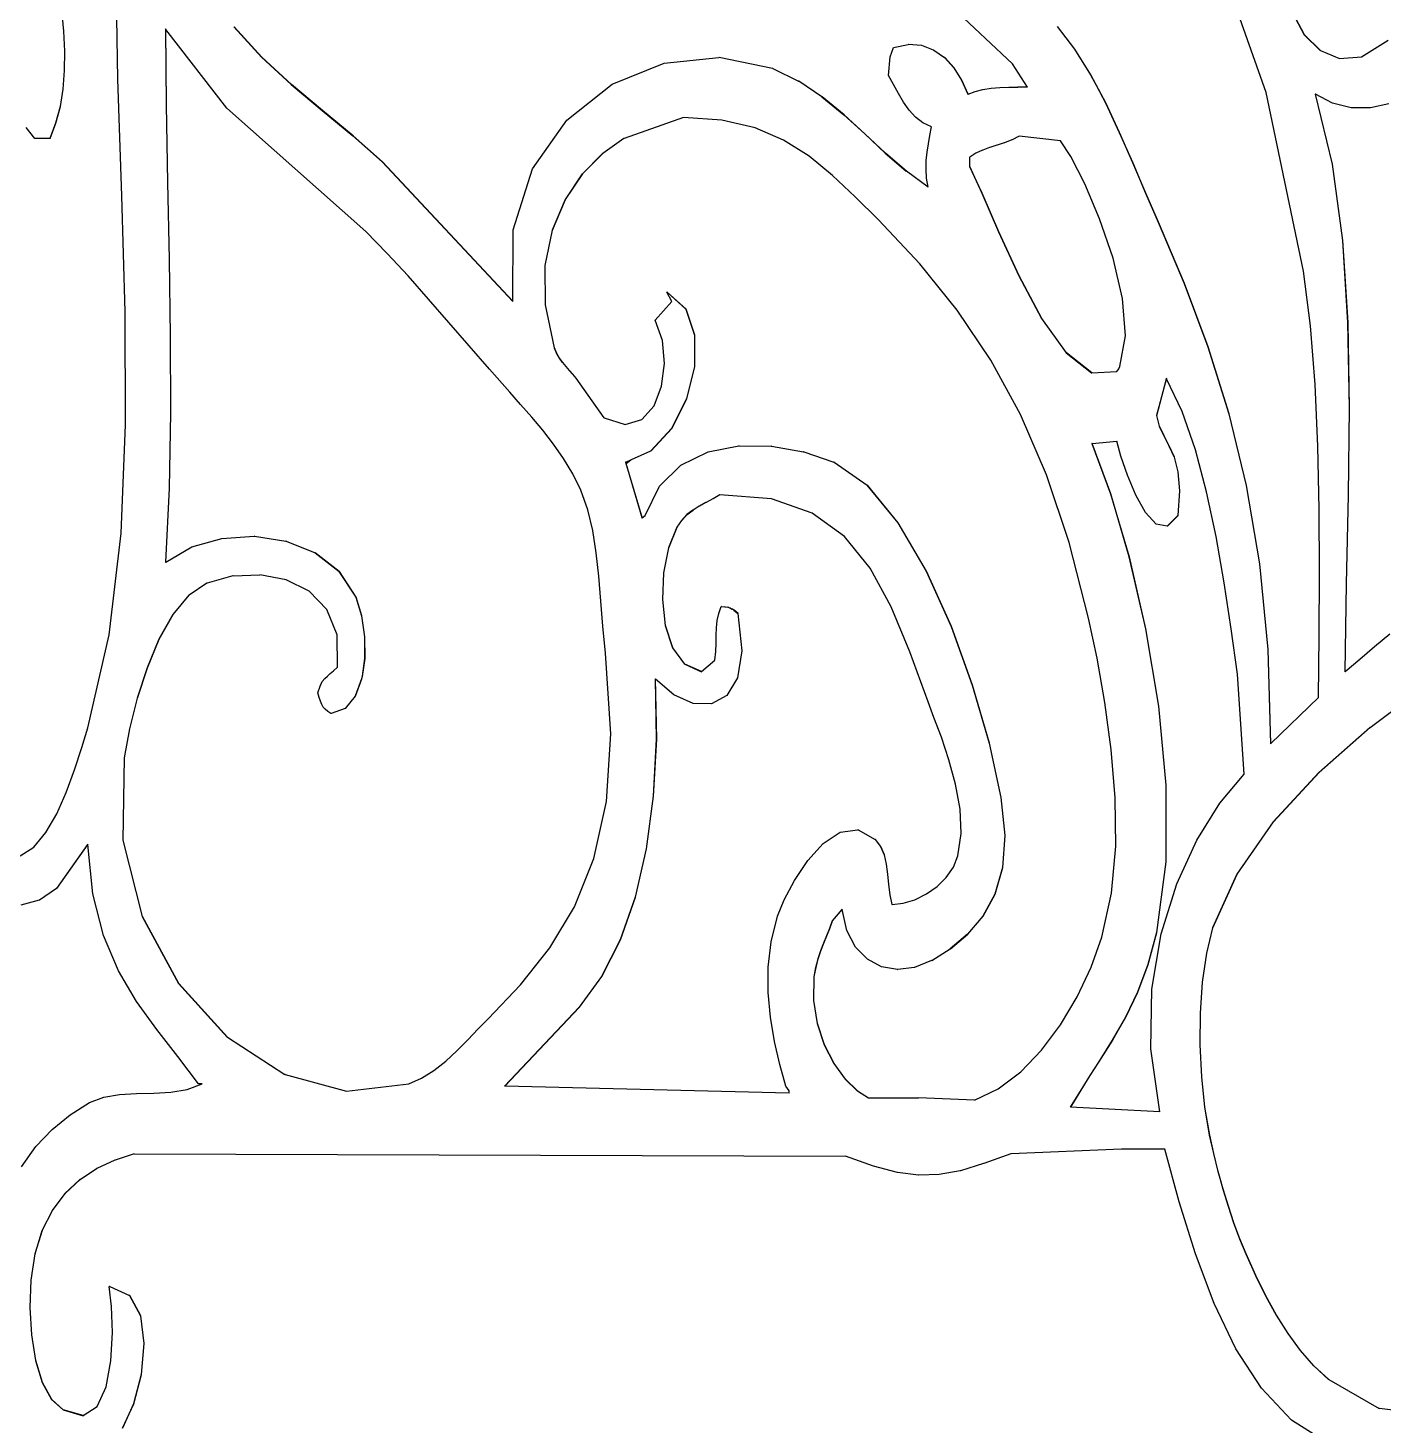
# Model space of a CAD drawing. Header units: inches. Extents: x 1397 to 20304, y -27267 to -746.
# Drawn here: x 3672.16 to 3684.22, y -9118.16 to -9105.71 of the extents above; entities that cross this region are included whole.
import ezdxf

# ---------------------------------------------------------------- set-up
doc = ezdxf.new("R2010")
doc.units = ezdxf.units.IN
doc.header["$LTSCALE"] = 17
doc.header["$MEASUREMENT"] = 0

msp = doc.modelspace()

# ---------------------------------------------------------------- linework, layer by layer
for p, q in [((3683.182, -9106.29), (3682.707, -9104.941)), ((3672.96, -9106.172), (3672.943, -9105.146)), ((3672.457, -9105.558), (3672.475, -9105.744)), ((3672.478, -9105.744), (3672.46, -9105.558)), ((3680.924, -9106.035), (3680.394, -9105.537)), ((3683.416, -9105.581), (3683.521, -9105.775)), ((3683.524, -9105.775), (3683.419, -9105.581)), ((3672.478, -9105.744), (3672.475, -9105.744)), ((3672.475, -9105.744), (3672.484, -9105.923)), ((3672.487, -9105.923), (3672.478, -9105.744)), ((3673.385, -9105.724), (3673.39, -9106.404)), ((3673.388, -9105.728), (3673.385, -9105.724)), ((3673.393, -9106.404), (3673.388, -9105.728)), ((3673.929, -9106.429), (3673.388, -9105.728)), ((3673.991, -9105.706), (3674.238, -9105.974)), ((3674.241, -9105.974), (3673.994, -9105.706)), ((3681.322, -9105.703), (3681.476, -9105.903)), ((3681.479, -9105.903), (3681.325, -9105.703)), ((3679.864, -9105.89), (3679.994, -9105.863)), ((3679.997, -9105.863), (3679.994, -9105.863)), ((3680.114, -9105.872), (3679.997, -9105.863)), ((3680.117, -9105.872), (3680.114, -9105.872)), ((3680.222, -9105.912), (3680.117, -9105.872)), ((3683.524, -9105.775), (3683.521, -9105.775)), ((3683.521, -9105.775), (3683.662, -9105.916)), ((3683.665, -9105.916), (3683.524, -9105.775)), ((3684.031, -9105.973), (3684.268, -9105.825)), ((3672.484, -9105.923), (3672.483, -9106.095)), ((3672.487, -9105.923), (3672.484, -9105.923)), ((3672.486, -9106.095), (3672.487, -9105.923)), ((3674.238, -9105.974), (3674.504, -9106.219)), ((3674.241, -9105.974), (3674.238, -9105.974)), ((3674.507, -9106.219), (3674.241, -9105.974)), ((3677.823, -9106.028), (3678.311, -9105.977)), ((3678.314, -9105.977), (3678.311, -9105.977)), ((3678.789, -9106.077), (3678.314, -9105.977)), ((3679.82, -9106.139), (3679.834, -9105.973)), ((3679.834, -9105.973), (3679.864, -9105.89)), ((3680.225, -9105.912), (3680.222, -9105.912)), ((3680.225, -9105.912), (3680.318, -9105.979)), ((3680.318, -9105.979), (3680.401, -9106.07)), ((3680.321, -9105.979), (3680.318, -9105.979)), ((3680.404, -9106.07), (3680.321, -9105.979)), ((3681.479, -9105.903), (3681.476, -9105.903)), ((3681.476, -9105.903), (3681.619, -9106.132)), ((3681.622, -9106.132), (3681.479, -9105.903)), ((3683.665, -9105.916), (3683.662, -9105.916)), ((3683.665, -9105.916), (3683.835, -9105.988)), ((3683.835, -9105.988), (3684.031, -9105.973)), ((3672.483, -9106.095), (3672.47, -9106.26)), ((3672.473, -9106.26), (3672.486, -9106.095)), ((3672.486, -9106.095), (3672.483, -9106.095)), ((3677.359, -9106.217), (3677.823, -9106.028)), ((3678.792, -9106.077), (3678.789, -9106.077)), ((3678.792, -9106.077), (3679.019, -9106.188)), ((3680.404, -9106.07), (3680.401, -9106.07)), ((3680.401, -9106.07), (3680.471, -9106.18)), ((3680.474, -9106.18), (3680.404, -9106.07)), ((3681.057, -9106.243), (3680.924, -9106.035)), ((3681.622, -9106.132), (3681.619, -9106.132)), ((3681.619, -9106.132), (3681.668, -9106.224)), ((3681.67, -9106.223), (3681.622, -9106.132)), ((3672.994, -9107.211), (3672.96, -9106.172)), ((3674.507, -9106.219), (3674.504, -9106.219)), ((3674.504, -9106.219), (3674.779, -9106.449)), ((3674.782, -9106.449), (3674.507, -9106.219)), ((3676.957, -9106.535), (3677.359, -9106.217)), ((3679.022, -9106.188), (3679.019, -9106.188)), ((3679.228, -9106.328), (3679.022, -9106.188)), ((3679.865, -9106.218), (3679.82, -9106.139)), ((3679.909, -9106.298), (3679.865, -9106.218)), ((3680.471, -9106.18), (3680.527, -9106.305)), ((3680.474, -9106.18), (3680.471, -9106.18)), ((3680.529, -9106.304), (3680.474, -9106.18)), ((3680.661, -9106.264), (3680.734, -9106.252)), ((3680.734, -9106.252), (3680.811, -9106.246)), ((3680.811, -9106.246), (3680.891, -9106.243)), ((3680.891, -9106.243), (3680.973, -9106.242)), ((3680.976, -9106.242), (3680.973, -9106.242)), ((3680.976, -9106.242), (3680.975, -9106.242)), ((3681.057, -9106.243), (3680.976, -9106.242)), ((3681.668, -9106.224), (3681.67, -9106.223)), ((3681.668, -9106.224), (3681.751, -9106.383)), ((3681.754, -9106.383), (3681.67, -9106.223)), ((3672.47, -9106.26), (3672.445, -9106.415)), ((3672.448, -9106.415), (3672.473, -9106.26)), ((3672.473, -9106.26), (3672.47, -9106.26)), ((3679.228, -9106.328), (3679.423, -9106.489)), ((3679.231, -9106.328), (3679.228, -9106.328)), ((3679.425, -9106.489), (3679.231, -9106.328)), ((3679.955, -9106.375), (3679.909, -9106.298)), ((3680.005, -9106.447), (3679.955, -9106.375)), ((3680.527, -9106.305), (3680.529, -9106.304)), ((3680.529, -9106.304), (3680.591, -9106.281)), ((3680.591, -9106.281), (3680.661, -9106.264)), ((3683.516, -9107.881), (3683.182, -9106.29)), ((3683.619, -9106.305), (3683.77, -9106.928)), ((3683.622, -9106.306), (3683.619, -9106.305)), ((3683.772, -9106.928), (3683.622, -9106.306)), ((3683.774, -9106.386), (3683.622, -9106.306)), ((3672.445, -9106.415), (3672.406, -9106.562)), ((3672.409, -9106.562), (3672.448, -9106.415)), ((3672.448, -9106.415), (3672.445, -9106.415)), ((3673.39, -9106.404), (3673.403, -9107.089)), ((3673.393, -9106.404), (3673.39, -9106.404)), ((3673.405, -9107.089), (3673.393, -9106.404)), ((3675.166, -9107.528), (3673.929, -9106.429)), ((3674.779, -9106.449), (3675.052, -9106.675)), ((3674.782, -9106.449), (3674.779, -9106.449)), ((3675.055, -9106.675), (3674.782, -9106.449)), ((3679.423, -9106.489), (3679.609, -9106.659)), ((3679.425, -9106.489), (3679.423, -9106.489)), ((3679.611, -9106.659), (3679.425, -9106.489)), ((3680.061, -9106.51), (3680.005, -9106.447)), ((3681.754, -9106.383), (3681.751, -9106.383)), ((3681.751, -9106.383), (3681.875, -9106.647)), ((3681.878, -9106.647), (3681.754, -9106.383)), ((3683.94, -9106.426), (3683.774, -9106.386)), ((3684.109, -9106.427), (3683.94, -9106.426)), ((3684.112, -9106.427), (3684.109, -9106.427)), ((3684.274, -9106.391), (3684.112, -9106.427)), ((3672.221, -9106.699), (3672.143, -9106.603)), ((3672.406, -9106.562), (3672.354, -9106.699)), ((3672.357, -9106.699), (3672.409, -9106.562)), ((3672.409, -9106.562), (3672.406, -9106.562)), ((3676.652, -9106.97), (3676.957, -9106.535)), ((3677.994, -9106.512), (3677.466, -9106.699)), ((3678.338, -9106.535), (3677.994, -9106.512)), ((3678.632, -9106.605), (3678.338, -9106.535)), ((3678.887, -9106.714), (3678.632, -9106.605)), ((3680.126, -9106.56), (3680.061, -9106.51)), ((3680.203, -9106.595), (3680.126, -9106.56)), ((3680.189, -9106.672), (3680.203, -9106.595)), ((3672.354, -9106.699), (3672.221, -9106.699)), ((3672.357, -9106.699), (3672.354, -9106.699)), ((3675.055, -9106.675), (3675.052, -9106.675)), ((3675.052, -9106.675), (3675.314, -9106.906)), ((3675.317, -9106.906), (3675.055, -9106.675)), ((3677.464, -9106.699), (3677.276, -9106.832)), ((3677.466, -9106.699), (3677.464, -9106.699)), ((3679.114, -9106.857), (3678.887, -9106.714)), ((3679.611, -9106.659), (3679.609, -9106.659)), ((3679.609, -9106.659), (3679.792, -9106.83)), ((3679.795, -9106.83), (3679.611, -9106.659)), ((3680.165, -9106.822), (3680.176, -9106.747)), ((3680.176, -9106.747), (3680.189, -9106.672)), ((3680.85, -9106.737), (3680.787, -9106.758)), ((3680.853, -9106.737), (3680.85, -9106.737)), ((3680.917, -9106.711), (3680.853, -9106.737)), ((3680.92, -9106.711), (3680.917, -9106.711)), ((3680.983, -9106.678), (3680.92, -9106.711)), ((3681.351, -9106.72), (3680.983, -9106.678)), ((3681.444, -9106.86), (3681.351, -9106.72)), ((3681.878, -9106.647), (3681.875, -9106.647)), ((3681.875, -9106.647), (3681.994, -9106.917)), ((3681.996, -9106.917), (3681.878, -9106.647)), ((3677.273, -9106.832), (3677.095, -9107.014)), ((3677.097, -9107.014), (3677.276, -9106.832)), ((3677.276, -9106.832), (3677.273, -9106.832)), ((3679.323, -9107.028), (3679.114, -9106.857)), ((3679.795, -9106.83), (3679.792, -9106.83)), ((3679.792, -9106.83), (3679.978, -9106.991)), ((3679.981, -9106.991), (3679.795, -9106.83)), ((3680.157, -9106.896), (3680.165, -9106.822)), ((3680.541, -9106.865), (3680.541, -9106.948)), ((3680.544, -9106.865), (3680.541, -9106.865)), ((3680.597, -9106.829), (3680.544, -9106.865)), ((3680.544, -9106.948), (3680.544, -9106.865)), ((3680.599, -9106.829), (3680.597, -9106.829)), ((3680.656, -9106.802), (3680.599, -9106.829)), ((3680.659, -9106.802), (3680.656, -9106.802)), ((3680.719, -9106.779), (3680.659, -9106.802)), ((3680.722, -9106.779), (3680.719, -9106.779)), ((3680.784, -9106.758), (3680.722, -9106.779)), ((3680.787, -9106.758), (3680.784, -9106.758)), ((3681.568, -9107.102), (3681.444, -9106.86)), ((3675.314, -9106.906), (3676.477, -9108.15)), ((3675.317, -9106.906), (3675.314, -9106.906)), ((3676.477, -9108.147), (3675.317, -9106.906)), ((3676.48, -9107.512), (3676.652, -9106.97)), ((3679.981, -9106.991), (3679.978, -9106.991)), ((3680.173, -9107.132), (3679.981, -9106.991)), ((3680.155, -9106.973), (3680.157, -9106.896)), ((3680.16, -9107.052), (3680.155, -9106.973)), ((3680.544, -9106.948), (3680.541, -9106.948)), ((3680.541, -9106.948), (3680.603, -9107.082)), ((3680.605, -9107.08), (3680.544, -9106.948)), ((3681.994, -9106.917), (3682.108, -9107.186)), ((3681.996, -9106.917), (3681.994, -9106.917)), ((3682.111, -9107.186), (3681.996, -9106.917)), ((3683.77, -9106.928), (3683.862, -9107.609)), ((3683.772, -9106.928), (3683.77, -9106.928)), ((3683.864, -9107.609), (3683.772, -9106.928)), ((3673.403, -9107.089), (3673.417, -9107.776)), ((3673.405, -9107.089), (3673.403, -9107.089)), ((3673.419, -9107.776), (3673.405, -9107.089)), ((3677.095, -9107.014), (3676.941, -9107.243)), ((3676.944, -9107.243), (3677.097, -9107.014)), ((3677.097, -9107.014), (3677.095, -9107.014)), ((3679.525, -9107.219), (3679.323, -9107.028)), ((3680.173, -9107.132), (3680.16, -9107.052)), ((3680.603, -9107.082), (3680.605, -9107.08)), ((3680.603, -9107.082), (3680.652, -9107.187)), ((3680.654, -9107.187), (3680.605, -9107.08)), ((3681.7, -9107.415), (3681.568, -9107.102)), ((3673.024, -9108.242), (3672.994, -9107.211)), ((3676.941, -9107.243), (3676.825, -9107.516)), ((3676.828, -9107.516), (3676.944, -9107.243)), ((3676.944, -9107.243), (3676.941, -9107.243)), ((3679.731, -9107.425), (3679.525, -9107.219)), ((3680.173, -9107.134), (3680.173, -9107.132)), ((3680.652, -9107.187), (3680.801, -9107.531)), ((3680.654, -9107.187), (3680.652, -9107.187)), ((3680.803, -9107.531), (3680.654, -9107.187)), ((3682.108, -9107.186), (3682.22, -9107.445)), ((3682.111, -9107.186), (3682.108, -9107.186)), ((3682.223, -9107.445), (3682.111, -9107.186)), ((3680.1, -9107.817), (3679.731, -9107.425)), ((3681.819, -9107.766), (3681.7, -9107.415)), ((3682.223, -9107.445), (3682.22, -9107.445)), ((3682.22, -9107.445), (3682.451, -9107.99)), ((3682.454, -9107.99), (3682.223, -9107.445)), ((3675.357, -9107.723), (3675.166, -9107.528)), ((3676.477, -9108.147), (3676.48, -9107.512)), ((3676.825, -9107.516), (3676.762, -9107.829)), ((3676.765, -9107.829), (3676.828, -9107.516)), ((3676.828, -9107.516), (3676.825, -9107.516)), ((3680.801, -9107.531), (3680.98, -9107.922)), ((3680.803, -9107.531), (3680.801, -9107.531)), ((3680.983, -9107.922), (3680.803, -9107.531)), ((3683.862, -9107.609), (3683.908, -9108.337)), ((3683.864, -9107.609), (3683.862, -9107.609)), ((3683.91, -9108.337), (3683.864, -9107.609)), ((3675.543, -9107.923), (3675.357, -9107.723)), ((3673.417, -9107.776), (3673.427, -9108.461)), ((3673.419, -9107.776), (3673.417, -9107.776)), ((3673.43, -9108.461), (3673.419, -9107.776)), ((3676.762, -9107.829), (3676.764, -9108.18)), ((3676.765, -9107.829), (3676.762, -9107.829)), ((3676.767, -9108.18), (3676.765, -9107.829)), ((3680.432, -9108.229), (3680.1, -9107.817)), ((3681.903, -9108.124), (3681.819, -9107.766)), ((3675.726, -9108.129), (3675.543, -9107.923)), ((3680.98, -9107.922), (3681.183, -9108.301)), ((3680.983, -9107.922), (3680.98, -9107.922)), ((3681.186, -9108.301), (3680.983, -9107.922)), ((3682.454, -9107.99), (3682.451, -9107.99)), ((3682.451, -9107.99), (3682.663, -9108.554)), ((3682.666, -9108.554), (3682.454, -9107.99)), ((3683.578, -9108.369), (3683.516, -9107.881)), ((3677.891, -9108.15), (3677.846, -9108.068)), ((3677.849, -9108.068), (3677.846, -9108.068)), ((3677.846, -9108.068), (3677.852, -9108.072)), ((3678.018, -9108.218), (3677.849, -9108.068)), ((3677.849, -9108.068), (3677.852, -9108.072)), ((3677.852, -9108.072), (3678.015, -9108.218)), ((3681.931, -9108.456), (3681.903, -9108.124)), ((3673.029, -9109.249), (3673.024, -9108.242)), ((3675.907, -9108.337), (3675.726, -9108.129)), ((3676.477, -9108.15), (3676.477, -9108.147)), ((3676.764, -9108.18), (3676.845, -9108.565)), ((3676.767, -9108.18), (3676.764, -9108.18)), ((3676.848, -9108.565), (3676.767, -9108.18)), ((3677.743, -9108.316), (3677.891, -9108.15)), ((3678.015, -9108.218), (3678.094, -9108.451)), ((3678.018, -9108.218), (3678.015, -9108.218)), ((3678.097, -9108.451), (3678.018, -9108.218)), ((3680.73, -9108.673), (3680.432, -9108.229)), ((3676.087, -9108.546), (3675.907, -9108.337)), ((3677.807, -9108.497), (3677.743, -9108.316)), ((3681.183, -9108.301), (3681.402, -9108.608)), ((3681.186, -9108.301), (3681.183, -9108.301)), ((3681.404, -9108.608), (3681.186, -9108.301)), ((3683.619, -9108.891), (3683.578, -9108.369)), ((3683.908, -9108.337), (3683.92, -9109.097)), ((3683.91, -9108.337), (3683.908, -9108.337)), ((3683.923, -9109.097), (3683.91, -9108.337)), ((3673.427, -9108.461), (3673.429, -9109.141)), ((3673.43, -9108.461), (3673.427, -9108.461)), ((3673.432, -9109.141), (3673.43, -9108.461)), ((3678.094, -9108.451), (3678.093, -9108.73)), ((3678.097, -9108.451), (3678.094, -9108.451)), ((3678.096, -9108.73), (3678.097, -9108.451)), ((3681.881, -9108.731), (3681.931, -9108.456)), ((3676.267, -9108.754), (3676.087, -9108.546)), ((3676.845, -9108.565), (3676.865, -9108.614)), ((3676.848, -9108.565), (3676.845, -9108.565)), ((3676.867, -9108.614), (3676.848, -9108.565)), ((3676.865, -9108.614), (3676.889, -9108.657)), ((3676.867, -9108.614), (3676.865, -9108.614)), ((3676.892, -9108.657), (3676.867, -9108.614)), ((3677.825, -9108.702), (3677.807, -9108.497)), ((3681.402, -9108.608), (3681.627, -9108.785)), ((3681.404, -9108.608), (3681.402, -9108.608)), ((3681.63, -9108.785), (3681.404, -9108.608)), ((3682.666, -9108.554), (3682.663, -9108.554)), ((3682.663, -9108.554), (3682.85, -9109.15)), ((3682.853, -9109.15), (3682.666, -9108.554)), ((3676.889, -9108.657), (3676.917, -9108.695)), ((3676.892, -9108.657), (3676.889, -9108.657)), ((3676.919, -9108.695), (3676.892, -9108.657)), ((3676.917, -9108.695), (3676.947, -9108.73)), ((3676.919, -9108.695), (3676.917, -9108.695)), ((3676.95, -9108.73), (3676.919, -9108.695)), ((3676.947, -9108.73), (3676.978, -9108.764)), ((3676.95, -9108.73), (3676.947, -9108.73)), ((3676.98, -9108.764), (3676.95, -9108.73)), ((3677.801, -9108.904), (3677.825, -9108.702)), ((3678.093, -9108.73), (3678.021, -9109.019)), ((3678.024, -9109.019), (3678.096, -9108.73)), ((3678.096, -9108.73), (3678.093, -9108.73)), ((3680.994, -9109.158), (3680.73, -9108.673)), ((3681.871, -9108.752), (3681.875, -9108.744)), ((3681.875, -9108.744), (3681.881, -9108.731)), ((3676.448, -9108.959), (3676.267, -9108.754)), ((3676.978, -9108.764), (3677.008, -9108.799)), ((3676.98, -9108.764), (3676.978, -9108.764)), ((3677.011, -9108.799), (3676.98, -9108.764)), ((3677.008, -9108.799), (3677.037, -9108.835)), ((3677.011, -9108.799), (3677.008, -9108.799)), ((3677.039, -9108.835), (3677.011, -9108.799)), ((3677.037, -9108.835), (3677.287, -9109.187)), ((3677.039, -9108.835), (3677.037, -9108.835)), ((3677.29, -9109.187), (3677.039, -9108.835)), ((3681.627, -9108.785), (3681.63, -9108.785)), ((3681.63, -9108.785), (3681.852, -9108.773)), ((3681.852, -9108.773), (3681.861, -9108.763)), ((3681.861, -9108.763), (3681.866, -9108.759)), ((3681.866, -9108.759), (3681.871, -9108.752)), ((3682.294, -9108.835), (3682.205, -9109.167)), ((3682.208, -9109.167), (3682.295, -9108.839)), ((3682.295, -9108.839), (3682.294, -9108.835)), ((3682.434, -9109.132), (3682.295, -9108.839)), ((3676.545, -9109.068), (3676.448, -9108.959)), ((3677.734, -9109.08), (3677.801, -9108.904)), ((3683.643, -9109.438), (3683.619, -9108.891)), ((3676.644, -9109.181), (3676.545, -9109.068)), ((3677.625, -9109.202), (3677.734, -9109.08)), ((3678.021, -9109.019), (3677.888, -9109.281)), ((3677.891, -9109.281), (3678.024, -9109.019)), ((3678.024, -9109.019), (3678.021, -9109.019)), ((3683.92, -9109.097), (3683.912, -9109.877)), ((3683.915, -9109.877), (3683.923, -9109.097)), ((3683.923, -9109.097), (3683.92, -9109.097)), ((3673.429, -9109.141), (3673.416, -9109.813)), ((3673.419, -9109.813), (3673.432, -9109.141)), ((3673.432, -9109.141), (3673.429, -9109.141)), ((3676.743, -9109.298), (3676.644, -9109.181)), ((3677.29, -9109.187), (3677.287, -9109.187)), ((3677.29, -9109.187), (3677.476, -9109.246)), ((3677.476, -9109.246), (3677.625, -9109.202)), ((3681.226, -9109.695), (3680.994, -9109.158)), ((3682.205, -9109.167), (3682.23, -9109.262)), ((3682.208, -9109.167), (3682.205, -9109.167)), ((3682.232, -9109.262), (3682.208, -9109.167)), ((3682.553, -9109.473), (3682.434, -9109.132)), ((3682.85, -9109.15), (3683.005, -9109.79)), ((3682.853, -9109.15), (3682.85, -9109.15)), ((3683.008, -9109.79), (3682.853, -9109.15)), ((3672.989, -9110.213), (3673.029, -9109.249)), ((3676.838, -9109.421), (3676.743, -9109.298)), ((3677.888, -9109.281), (3677.704, -9109.481)), ((3677.707, -9109.481), (3677.891, -9109.281)), ((3677.891, -9109.281), (3677.888, -9109.281)), ((3682.23, -9109.262), (3682.27, -9109.347)), ((3682.232, -9109.262), (3682.23, -9109.262)), ((3682.273, -9109.347), (3682.232, -9109.262)), ((3682.27, -9109.347), (3682.317, -9109.435)), ((3682.273, -9109.347), (3682.27, -9109.347)), ((3682.32, -9109.435), (3682.273, -9109.347)), ((3676.928, -9109.55), (3676.838, -9109.421)), ((3677.531, -9109.558), (3677.704, -9109.481)), ((3677.707, -9109.481), (3677.704, -9109.481)), ((3677.973, -9109.608), (3678.214, -9109.491)), ((3678.214, -9109.491), (3678.488, -9109.437)), ((3678.491, -9109.437), (3678.488, -9109.437)), ((3678.491, -9109.437), (3678.777, -9109.439)), ((3678.78, -9109.439), (3678.777, -9109.439)), ((3678.78, -9109.439), (3679.065, -9109.489)), ((3679.068, -9109.489), (3679.065, -9109.489)), ((3679.068, -9109.489), (3679.334, -9109.581)), ((3681.631, -9109.416), (3681.797, -9109.864)), ((3681.634, -9109.416), (3681.631, -9109.416)), ((3681.634, -9109.416), (3681.852, -9109.395)), ((3681.8, -9109.864), (3681.634, -9109.416)), ((3681.888, -9109.527), (3681.852, -9109.395)), ((3682.317, -9109.435), (3682.363, -9109.537)), ((3682.32, -9109.435), (3682.317, -9109.435)), ((3682.366, -9109.537), (3682.32, -9109.435)), ((3682.652, -9109.847), (3682.553, -9109.473)), ((3683.654, -9109.999), (3683.643, -9109.438)), ((3677.01, -9109.686), (3676.928, -9109.55)), ((3677.478, -9109.581), (3677.626, -9110.079)), ((3677.481, -9109.581), (3677.478, -9109.581)), ((3677.481, -9109.581), (3677.527, -9109.561)), ((3677.485, -9109.595), (3677.481, -9109.581)), ((3677.485, -9109.595), (3677.527, -9109.561)), ((3677.628, -9110.077), (3677.485, -9109.595)), ((3677.527, -9109.561), (3677.531, -9109.558)), ((3677.781, -9109.795), (3677.973, -9109.608)), ((3679.337, -9109.581), (3679.334, -9109.581)), ((3679.337, -9109.581), (3679.629, -9109.788)), ((3681.947, -9109.698), (3681.888, -9109.527)), ((3682.363, -9109.537), (3682.397, -9109.667)), ((3682.366, -9109.537), (3682.363, -9109.537)), ((3682.4, -9109.667), (3682.366, -9109.537)), ((3677.081, -9109.83), (3677.01, -9109.686)), ((3681.429, -9110.296), (3681.226, -9109.695)), ((3682.022, -9109.876), (3681.947, -9109.698)), ((3682.397, -9109.667), (3682.411, -9109.836)), ((3682.4, -9109.667), (3682.397, -9109.667)), ((3682.414, -9109.836), (3682.4, -9109.667)), ((3673.416, -9109.813), (3673.385, -9110.473)), ((3673.388, -9110.471), (3673.419, -9109.813)), ((3673.419, -9109.813), (3673.416, -9109.813)), ((3677.144, -9110.005), (3677.081, -9109.83)), ((3677.655, -9110.058), (3677.781, -9109.795)), ((3679.629, -9109.788), (3679.904, -9110.123)), ((3679.631, -9109.788), (3679.629, -9109.788)), ((3679.907, -9110.123), (3679.631, -9109.788)), ((3681.797, -9109.864), (3681.962, -9110.425)), ((3681.8, -9109.864), (3681.797, -9109.864)), ((3681.964, -9110.425), (3681.8, -9109.864)), ((3682.411, -9109.836), (3682.397, -9110.058)), ((3682.4, -9110.058), (3682.414, -9109.836)), ((3682.414, -9109.836), (3682.411, -9109.836)), ((3682.736, -9110.245), (3682.652, -9109.847)), ((3683.008, -9109.79), (3683.005, -9109.79)), ((3683.005, -9109.79), (3683.122, -9110.486)), ((3683.125, -9110.486), (3683.008, -9109.79)), ((3678.134, -9109.973), (3678.081, -9110.008)), ((3678.137, -9109.973), (3678.134, -9109.973)), ((3678.194, -9109.94), (3678.137, -9109.973)), ((3678.197, -9109.94), (3678.194, -9109.94)), ((3678.256, -9109.908), (3678.197, -9109.94)), ((3678.258, -9109.908), (3678.256, -9109.908)), ((3678.318, -9109.872), (3678.258, -9109.908)), ((3678.778, -9109.908), (3678.318, -9109.872)), ((3679.142, -9110.035), (3678.778, -9109.908)), ((3682.109, -9110.031), (3682.022, -9109.876)), ((3683.912, -9109.877), (3683.896, -9110.665)), ((3683.899, -9110.665), (3683.915, -9109.877)), ((3683.915, -9109.877), (3683.912, -9109.877)), ((3677.188, -9110.191), (3677.144, -9110.005)), ((3677.626, -9110.079), (3677.628, -9110.077)), ((3677.628, -9110.077), (3677.655, -9110.058)), ((3677.977, -9110.1), (3677.935, -9110.162)), ((3677.938, -9110.162), (3677.98, -9110.1)), ((3678.025, -9110.049), (3677.977, -9110.1)), ((3677.98, -9110.1), (3677.977, -9110.1)), ((3677.98, -9110.1), (3678.028, -9110.049)), ((3678.078, -9110.008), (3678.025, -9110.049)), ((3678.028, -9110.049), (3678.025, -9110.049)), ((3678.028, -9110.049), (3678.081, -9110.008)), ((3678.081, -9110.008), (3678.078, -9110.008)), ((3679.429, -9110.243), (3679.142, -9110.035)), ((3682.204, -9110.134), (3682.109, -9110.031)), ((3682.397, -9110.058), (3682.301, -9110.153)), ((3682.304, -9110.153), (3682.4, -9110.058)), ((3682.4, -9110.058), (3682.397, -9110.058)), ((3683.657, -9110.566), (3683.654, -9109.999)), ((3672.884, -9111.118), (3672.989, -9110.213)), ((3677.219, -9110.388), (3677.188, -9110.191)), ((3677.935, -9110.162), (3677.862, -9110.345)), ((3677.865, -9110.345), (3677.938, -9110.162)), ((3677.938, -9110.162), (3677.935, -9110.162)), ((3679.904, -9110.123), (3680.156, -9110.553)), ((3679.907, -9110.123), (3679.904, -9110.123)), ((3680.158, -9110.553), (3679.907, -9110.123)), ((3682.301, -9110.153), (3682.204, -9110.134)), ((3682.304, -9110.153), (3682.301, -9110.153)), ((3673.388, -9110.471), (3673.618, -9110.337)), ((3673.618, -9110.337), (3673.887, -9110.26)), ((3673.887, -9110.26), (3674.174, -9110.242)), ((3674.177, -9110.242), (3674.174, -9110.242)), ((3674.177, -9110.242), (3674.456, -9110.285)), ((3674.459, -9110.285), (3674.456, -9110.285)), ((3674.459, -9110.285), (3674.715, -9110.389)), ((3677.862, -9110.345), (3677.818, -9110.568)), ((3677.821, -9110.568), (3677.865, -9110.345)), ((3677.865, -9110.345), (3677.862, -9110.345)), ((3679.656, -9110.525), (3679.429, -9110.243)), ((3681.602, -9110.971), (3681.429, -9110.296)), ((3682.808, -9110.655), (3682.736, -9110.245)), ((3673.385, -9110.473), (3673.388, -9110.471)), ((3674.715, -9110.389), (3674.929, -9110.555)), ((3674.717, -9110.389), (3674.715, -9110.389)), ((3674.931, -9110.555), (3674.717, -9110.389)), ((3677.241, -9110.596), (3677.219, -9110.388)), ((3681.962, -9110.425), (3682.109, -9111.067)), ((3681.964, -9110.425), (3681.962, -9110.425)), ((3682.112, -9111.067), (3681.964, -9110.425)), ((3683.125, -9110.486), (3683.122, -9110.486)), ((3683.122, -9110.486), (3683.197, -9111.249)), ((3683.199, -9111.249), (3683.125, -9110.486)), ((3673.983, -9110.595), (3673.756, -9110.66)), ((3673.986, -9110.595), (3673.983, -9110.595)), ((3673.986, -9110.595), (3674.224, -9110.584)), ((3674.457, -9110.629), (3674.224, -9110.584)), ((3674.929, -9110.555), (3675.078, -9110.784)), ((3674.931, -9110.555), (3674.929, -9110.555)), ((3675.081, -9110.784), (3674.931, -9110.555)), ((3677.277, -9111.043), (3677.241, -9110.596)), ((3677.818, -9110.568), (3677.807, -9110.806)), ((3677.81, -9110.806), (3677.821, -9110.568)), ((3677.821, -9110.568), (3677.818, -9110.568)), ((3679.844, -9110.87), (3679.656, -9110.525)), ((3680.156, -9110.553), (3680.378, -9111.045)), ((3680.158, -9110.553), (3680.156, -9110.553)), ((3680.381, -9111.045), (3680.158, -9110.553)), ((3683.653, -9111.128), (3683.657, -9110.566)), ((3673.753, -9110.66), (3673.595, -9110.767)), ((3673.756, -9110.66), (3673.753, -9110.66)), ((3674.663, -9110.731), (3674.457, -9110.629)), ((3674.82, -9110.894), (3674.663, -9110.731)), ((3682.87, -9111.066), (3682.808, -9110.655)), ((3683.896, -9110.665), (3683.884, -9111.448)), ((3683.887, -9111.445), (3683.899, -9110.665)), ((3683.899, -9110.665), (3683.896, -9110.665)), ((3673.592, -9110.767), (3673.45, -9110.939)), ((3673.452, -9110.939), (3673.595, -9110.767)), ((3673.595, -9110.767), (3673.592, -9110.767)), ((3675.078, -9110.784), (3675.129, -9110.949)), ((3675.081, -9110.784), (3675.078, -9110.784)), ((3675.132, -9110.949), (3675.081, -9110.784)), ((3677.807, -9110.806), (3677.832, -9111.037)), ((3677.81, -9110.806), (3677.807, -9110.806)), ((3677.835, -9111.037), (3677.81, -9110.806)), ((3673.45, -9110.939), (3673.325, -9111.159)), ((3673.328, -9111.159), (3673.452, -9110.939)), ((3673.452, -9110.939), (3673.45, -9110.939)), ((3674.911, -9111.118), (3674.82, -9110.894)), ((3675.129, -9110.949), (3675.156, -9111.136)), ((3675.132, -9110.949), (3675.129, -9110.949)), ((3675.159, -9111.136), (3675.132, -9110.949)), ((3678.296, -9110.991), (3678.309, -9110.929)), ((3678.309, -9110.929), (3678.332, -9110.867)), ((3678.335, -9110.867), (3678.332, -9110.867)), ((3678.335, -9110.867), (3678.364, -9110.87)), ((3678.367, -9110.87), (3678.364, -9110.87)), ((3678.367, -9110.87), (3678.39, -9110.874)), ((3678.392, -9110.874), (3678.39, -9110.874)), ((3678.392, -9110.874), (3678.41, -9110.881)), ((3678.413, -9110.881), (3678.41, -9110.881)), ((3678.413, -9110.881), (3678.428, -9110.89)), ((3678.431, -9110.89), (3678.428, -9110.89)), ((3678.444, -9110.9), (3678.431, -9110.89)), ((3678.444, -9110.9), (3678.461, -9110.914)), ((3678.447, -9110.9), (3678.444, -9110.9)), ((3678.464, -9110.914), (3678.447, -9110.9)), ((3678.461, -9110.914), (3678.48, -9110.929)), ((3678.464, -9110.914), (3678.461, -9110.914)), ((3678.483, -9110.929), (3678.464, -9110.914)), ((3678.48, -9110.929), (3678.515, -9111.261)), ((3678.483, -9110.929), (3678.48, -9110.929)), ((3678.518, -9111.261), (3678.483, -9110.929)), ((3680.01, -9111.271), (3679.844, -9110.87)), ((3681.677, -9111.328), (3681.602, -9110.971)), ((3677.302, -9111.282), (3677.277, -9111.043)), ((3677.832, -9111.037), (3677.897, -9111.236)), ((3677.835, -9111.037), (3677.832, -9111.037)), ((3677.899, -9111.236), (3677.835, -9111.037)), ((3678.287, -9111.123), (3678.29, -9111.056)), ((3678.29, -9111.056), (3678.296, -9110.991)), ((3680.378, -9111.045), (3680.566, -9111.567)), ((3680.381, -9111.045), (3680.378, -9111.045)), ((3680.569, -9111.567), (3680.381, -9111.045)), ((3682.109, -9111.067), (3682.224, -9111.755)), ((3682.112, -9111.067), (3682.109, -9111.067)), ((3682.227, -9111.755), (3682.112, -9111.067)), ((3682.927, -9111.469), (3682.87, -9111.066)), ((3672.693, -9111.946), (3672.884, -9111.118)), ((3673.325, -9111.159), (3673.22, -9111.412)), ((3673.223, -9111.412), (3673.328, -9111.159)), ((3673.328, -9111.159), (3673.325, -9111.159)), ((3674.916, -9111.406), (3674.911, -9111.118)), ((3675.156, -9111.136), (3675.158, -9111.33)), ((3675.159, -9111.136), (3675.156, -9111.136)), ((3675.16, -9111.33), (3675.159, -9111.136)), ((3678.282, -9111.267), (3678.285, -9111.193)), ((3678.285, -9111.193), (3678.287, -9111.123)), ((3683.648, -9111.676), (3683.653, -9111.128)), ((3684.015, -9111.337), (3684.148, -9111.224)), ((3684.148, -9111.224), (3684.284, -9111.111)), ((3675.158, -9111.33), (3675.134, -9111.49)), ((3675.137, -9111.487), (3675.16, -9111.33)), ((3675.16, -9111.33), (3675.158, -9111.33)), ((3677.348, -9112), (3677.302, -9111.282)), ((3677.897, -9111.236), (3678.003, -9111.381)), ((3677.899, -9111.236), (3677.897, -9111.236)), ((3678.006, -9111.381), (3677.899, -9111.236)), ((3678.157, -9111.447), (3678.274, -9111.344)), ((3678.274, -9111.344), (3678.282, -9111.267)), ((3678.515, -9111.261), (3678.477, -9111.503)), ((3678.48, -9111.503), (3678.518, -9111.261)), ((3678.518, -9111.261), (3678.515, -9111.261)), ((3680.173, -9111.717), (3680.01, -9111.271)), ((3681.747, -9111.722), (3681.677, -9111.328)), ((3683.199, -9111.249), (3683.197, -9111.249)), ((3683.197, -9111.249), (3683.221, -9112.091)), ((3683.224, -9112.088), (3683.199, -9111.249)), ((3683.887, -9111.445), (3684.015, -9111.337)), ((3673.22, -9111.412), (3673.133, -9111.683)), ((3673.136, -9111.683), (3673.223, -9111.412)), ((3673.223, -9111.412), (3673.22, -9111.412)), ((3674.825, -9111.486), (3674.851, -9111.465)), ((3674.851, -9111.465), (3674.881, -9111.44)), ((3674.881, -9111.44), (3674.916, -9111.406)), ((3678.006, -9111.381), (3678.003, -9111.381)), ((3678.157, -9111.447), (3678.006, -9111.381)), ((3678.006, -9111.381), (3678.156, -9111.448)), ((3678.156, -9111.448), (3678.157, -9111.447)), ((3682.986, -9112.36), (3682.927, -9111.469)), ((3683.884, -9111.448), (3683.887, -9111.445)), ((3674.739, -9111.635), (3674.76, -9111.577)), ((3674.76, -9111.577), (3674.78, -9111.536)), ((3674.78, -9111.536), (3674.802, -9111.508)), ((3674.802, -9111.508), (3674.825, -9111.486)), ((3675.13, -9111.512), (3675.073, -9111.666)), ((3675.075, -9111.666), (3675.133, -9111.512)), ((3675.134, -9111.49), (3675.13, -9111.512)), ((3675.133, -9111.512), (3675.13, -9111.512)), ((3675.133, -9111.512), (3675.137, -9111.487)), ((3675.134, -9111.49), (3675.137, -9111.487)), ((3677.743, -9111.51), (3677.754, -9112.049)), ((3677.746, -9111.513), (3677.743, -9111.51)), ((3677.908, -9111.654), (3677.746, -9111.513)), ((3677.756, -9112.049), (3677.746, -9111.513)), ((3678.477, -9111.503), (3678.381, -9111.659)), ((3678.384, -9111.659), (3678.48, -9111.503)), ((3678.48, -9111.503), (3678.477, -9111.503)), ((3680.566, -9111.567), (3680.716, -9112.085)), ((3680.569, -9111.567), (3680.566, -9111.567)), ((3680.718, -9112.085), (3680.569, -9111.567)), ((3684.107, -9111.944), (3684.578, -9111.593)), ((3673.133, -9111.683), (3673.065, -9111.956)), ((3673.068, -9111.956), (3673.136, -9111.683)), ((3673.136, -9111.683), (3673.133, -9111.683)), ((3674.752, -9111.677), (3674.739, -9111.635)), ((3674.764, -9111.711), (3674.752, -9111.677)), ((3674.775, -9111.739), (3674.764, -9111.711)), ((3675.073, -9111.666), (3674.982, -9111.775)), ((3674.985, -9111.775), (3675.075, -9111.666)), ((3675.075, -9111.666), (3675.073, -9111.666)), ((3678.08, -9111.73), (3677.908, -9111.654)), ((3678.246, -9111.733), (3678.08, -9111.73)), ((3678.381, -9111.659), (3678.246, -9111.733)), ((3678.384, -9111.659), (3678.381, -9111.659)), ((3680.225, -9111.856), (3680.173, -9111.717)), ((3681.804, -9112.141), (3681.747, -9111.722)), ((3683.224, -9112.088), (3683.648, -9111.676)), ((3674.789, -9111.762), (3674.775, -9111.739)), ((3674.806, -9111.782), (3674.789, -9111.762)), ((3674.828, -9111.801), (3674.806, -9111.782)), ((3674.857, -9111.821), (3674.828, -9111.801)), ((3674.86, -9111.821), (3674.857, -9111.821)), ((3674.859, -9111.82), (3674.86, -9111.821)), ((3674.982, -9111.775), (3674.86, -9111.821)), ((3674.985, -9111.775), (3674.982, -9111.775)), ((3680.291, -9112.031), (3680.225, -9111.856)), ((3682.224, -9111.755), (3682.289, -9112.457)), ((3682.227, -9111.755), (3682.224, -9111.755)), ((3682.291, -9112.457), (3682.227, -9111.755)), ((3672.638, -9112.124), (3672.693, -9111.946)), ((3673.065, -9111.956), (3673.016, -9112.215)), ((3673.019, -9112.215), (3673.068, -9111.956)), ((3673.068, -9111.956), (3673.065, -9111.956)), ((3684.105, -9111.944), (3683.651, -9112.346)), ((3683.654, -9112.346), (3684.107, -9111.944)), ((3684.107, -9111.944), (3684.105, -9111.944)), ((3677.309, -9112.604), (3677.348, -9112)), ((3677.754, -9112.049), (3677.726, -9112.556)), ((3677.729, -9112.556), (3677.756, -9112.049)), ((3677.756, -9112.049), (3677.754, -9112.049)), ((3680.358, -9112.233), (3680.291, -9112.031)), ((3680.716, -9112.085), (3680.821, -9112.568)), ((3680.718, -9112.085), (3680.716, -9112.085)), ((3680.824, -9112.568), (3680.718, -9112.085)), ((3683.221, -9112.091), (3683.224, -9112.088)), ((3672.574, -9112.321), (3672.638, -9112.124)), ((3673.016, -9112.215), (3673.004, -9112.947)), ((3673.007, -9112.947), (3673.019, -9112.215)), ((3673.019, -9112.215), (3673.016, -9112.215)), ((3681.839, -9112.571), (3681.804, -9112.141)), ((3672.5, -9112.522), (3672.574, -9112.321)), ((3680.418, -9112.45), (3680.358, -9112.233)), ((3683.651, -9112.346), (3683.246, -9112.786)), ((3683.249, -9112.786), (3683.654, -9112.346)), ((3683.654, -9112.346), (3683.651, -9112.346)), ((3680.458, -9112.672), (3680.418, -9112.45)), ((3682.289, -9112.457), (3682.288, -9113.14)), ((3682.291, -9112.457), (3682.289, -9112.457)), ((3682.291, -9113.14), (3682.291, -9112.457)), ((3682.77, -9112.619), (3682.986, -9112.36)), ((3672.416, -9112.713), (3672.5, -9112.522)), ((3677.726, -9112.556), (3677.663, -9113.026)), ((3677.666, -9113.026), (3677.729, -9112.556)), ((3677.729, -9112.556), (3677.726, -9112.556)), ((3680.821, -9112.568), (3680.856, -9112.905)), ((3680.824, -9112.568), (3680.821, -9112.568)), ((3680.859, -9112.905), (3680.824, -9112.568)), ((3681.843, -9113.002), (3681.839, -9112.571)), ((3672.32, -9112.88), (3672.416, -9112.713)), ((3677.198, -9113.111), (3677.309, -9112.604)), ((3680.468, -9112.887), (3680.458, -9112.672)), ((3682.565, -9112.947), (3682.77, -9112.619)), ((3683.246, -9112.786), (3682.921, -9113.251)), ((3682.924, -9113.251), (3683.249, -9112.786)), ((3683.249, -9112.786), (3683.246, -9112.786)), ((3672.211, -9113.009), (3672.32, -9112.88)), ((3673.004, -9112.947), (3673.177, -9113.627)), ((3673.007, -9112.947), (3673.004, -9112.947)), ((3673.18, -9113.627), (3673.007, -9112.947)), ((3679.24, -9112.978), (3679.391, -9112.878)), ((3679.391, -9112.878), (3679.547, -9112.857)), ((3679.55, -9112.857), (3679.547, -9112.857)), ((3679.55, -9112.857), (3679.702, -9112.941)), ((3679.702, -9112.941), (3679.75, -9113.004)), ((3679.705, -9112.941), (3679.702, -9112.941)), ((3679.753, -9113.004), (3679.705, -9112.941)), ((3680.438, -9113.086), (3680.468, -9112.887)), ((3680.856, -9112.905), (3680.834, -9113.19)), ((3680.837, -9113.19), (3680.859, -9112.905)), ((3680.859, -9112.905), (3680.856, -9112.905)), ((3682.386, -9113.338), (3682.565, -9112.947)), ((3672.089, -9113.086), (3672.211, -9113.009)), ((3672.693, -9112.983), (3672.413, -9113.377)), ((3672.416, -9113.377), (3672.693, -9112.986)), ((3672.693, -9112.986), (3672.693, -9112.983)), ((3672.738, -9113.426), (3672.693, -9112.986)), ((3677.663, -9113.026), (3677.564, -9113.454)), ((3677.567, -9113.454), (3677.666, -9113.026)), ((3677.666, -9113.026), (3677.663, -9113.026)), ((3679.102, -9113.13), (3679.24, -9112.978)), ((3679.75, -9113.004), (3679.781, -9113.079)), ((3679.753, -9113.004), (3679.75, -9113.004)), ((3679.784, -9113.079), (3679.753, -9113.004)), ((3679.781, -9113.079), (3679.8, -9113.162)), ((3679.784, -9113.079), (3679.781, -9113.079)), ((3679.803, -9113.162), (3679.784, -9113.079)), ((3680.398, -9113.187), (3680.438, -9113.086)), ((3681.806, -9113.419), (3681.843, -9113.002)), ((3677.026, -9113.54), (3677.198, -9113.111)), ((3678.984, -9113.306), (3679.102, -9113.13)), ((3679.8, -9113.162), (3679.811, -9113.252)), ((3679.803, -9113.162), (3679.8, -9113.162)), ((3679.814, -9113.252), (3679.803, -9113.162)), ((3680.334, -9113.28), (3680.398, -9113.187)), ((3680.834, -9113.19), (3680.766, -9113.428)), ((3680.769, -9113.428), (3680.837, -9113.19)), ((3680.837, -9113.19), (3680.834, -9113.19)), ((3682.288, -9113.14), (3682.205, -9113.771)), ((3682.208, -9113.771), (3682.291, -9113.14)), ((3682.291, -9113.14), (3682.288, -9113.14)), ((3678.892, -9113.48), (3678.984, -9113.306)), ((3679.811, -9113.252), (3679.82, -9113.343)), ((3679.814, -9113.252), (3679.811, -9113.252)), ((3679.823, -9113.343), (3679.814, -9113.252)), ((3679.82, -9113.343), (3679.831, -9113.434)), ((3679.823, -9113.343), (3679.82, -9113.343)), ((3679.834, -9113.434), (3679.823, -9113.343)), ((3680.253, -9113.36), (3680.334, -9113.28)), ((3682.248, -9113.783), (3682.386, -9113.338)), ((3682.921, -9113.251), (3682.706, -9113.729)), ((3682.709, -9113.729), (3682.924, -9113.251)), ((3682.924, -9113.251), (3682.921, -9113.251)), ((3672.413, -9113.377), (3672.261, -9113.482)), ((3672.416, -9113.377), (3672.413, -9113.377)), ((3672.833, -9113.797), (3672.738, -9113.426)), ((3677.564, -9113.454), (3677.431, -9113.835)), ((3677.434, -9113.835), (3677.567, -9113.454)), ((3677.567, -9113.454), (3677.564, -9113.454)), ((3679.831, -9113.434), (3679.849, -9113.522)), ((3679.834, -9113.434), (3679.831, -9113.434)), ((3679.852, -9113.521), (3679.834, -9113.434)), ((3680.056, -9113.478), (3680.158, -9113.427)), ((3680.158, -9113.427), (3680.253, -9113.36)), ((3680.766, -9113.428), (3680.659, -9113.625)), ((3680.662, -9113.625), (3680.769, -9113.428)), ((3680.769, -9113.428), (3680.766, -9113.428)), ((3681.719, -9113.812), (3681.806, -9113.419)), ((3672.258, -9113.482), (3672.097, -9113.526)), ((3672.261, -9113.482), (3672.258, -9113.482)), ((3676.804, -9113.908), (3677.026, -9113.54)), ((3678.833, -9113.625), (3678.892, -9113.48)), ((3679.407, -9113.563), (3679.319, -9113.667)), ((3679.322, -9113.667), (3679.408, -9113.566)), ((3679.408, -9113.566), (3679.407, -9113.563)), ((3679.45, -9113.751), (3679.408, -9113.566)), ((3679.849, -9113.522), (3679.852, -9113.521)), ((3679.852, -9113.521), (3679.951, -9113.51)), ((3679.951, -9113.51), (3680.056, -9113.478)), ((3673.177, -9113.627), (3673.499, -9114.223)), ((3673.18, -9113.627), (3673.177, -9113.627)), ((3673.502, -9114.223), (3673.18, -9113.627)), ((3678.776, -9113.852), (3678.833, -9113.625)), ((3679.319, -9113.667), (3679.295, -9113.734)), ((3679.298, -9113.734), (3679.322, -9113.667)), ((3679.322, -9113.667), (3679.319, -9113.667)), ((3680.659, -9113.625), (3680.524, -9113.785)), ((3680.527, -9113.785), (3680.662, -9113.625)), ((3680.662, -9113.625), (3680.659, -9113.625)), ((3672.966, -9114.111), (3672.833, -9113.797)), ((3677.431, -9113.835), (3677.264, -9114.163)), ((3677.267, -9114.163), (3677.434, -9113.835)), ((3677.434, -9113.835), (3677.431, -9113.835)), ((3679.268, -9113.8), (3679.241, -9113.865)), ((3679.244, -9113.865), (3679.271, -9113.8)), ((3679.295, -9113.734), (3679.268, -9113.8)), ((3679.271, -9113.8), (3679.268, -9113.8)), ((3679.271, -9113.8), (3679.298, -9113.734)), ((3679.298, -9113.734), (3679.295, -9113.734)), ((3679.527, -9113.9), (3679.45, -9113.751)), ((3680.524, -9113.785), (3680.369, -9113.915)), ((3680.371, -9113.915), (3680.527, -9113.785)), ((3680.527, -9113.785), (3680.524, -9113.785)), ((3681.624, -9114.079), (3681.719, -9113.812)), ((3682.205, -9113.771), (3682.129, -9114.054)), ((3682.132, -9114.054), (3682.208, -9113.771)), ((3682.166, -9114.274), (3682.248, -9113.783)), ((3682.208, -9113.771), (3682.205, -9113.771)), ((3682.706, -9113.729), (3682.65, -9113.955)), ((3682.653, -9113.955), (3682.709, -9113.729)), ((3682.709, -9113.729), (3682.706, -9113.729)), ((3676.543, -9114.235), (3676.804, -9113.908)), ((3678.749, -9114.079), (3678.776, -9113.852)), ((3679.215, -9113.933), (3679.191, -9114.004)), ((3679.194, -9114.004), (3679.218, -9113.933)), ((3679.241, -9113.865), (3679.215, -9113.933)), ((3679.218, -9113.933), (3679.215, -9113.933)), ((3679.218, -9113.933), (3679.244, -9113.865)), ((3679.244, -9113.865), (3679.241, -9113.865)), ((3679.632, -9114.008), (3679.527, -9113.9)), ((3680.271, -9113.978), (3680.369, -9113.915)), ((3680.371, -9113.915), (3680.369, -9113.915)), ((3682.65, -9113.955), (3682.614, -9114.211)), ((3682.616, -9114.211), (3682.653, -9113.955)), ((3682.653, -9113.955), (3682.65, -9113.955)), ((3678.748, -9114.304), (3678.749, -9114.079)), ((3679.172, -9114.081), (3679.157, -9114.165)), ((3679.16, -9114.165), (3679.174, -9114.081)), ((3679.191, -9114.004), (3679.172, -9114.081)), ((3679.174, -9114.081), (3679.172, -9114.081)), ((3679.174, -9114.081), (3679.194, -9114.004)), ((3679.194, -9114.004), (3679.191, -9114.004)), ((3679.758, -9114.075), (3679.632, -9114.008)), ((3679.899, -9114.1), (3679.758, -9114.075)), ((3680.05, -9114.082), (3679.902, -9114.1)), ((3680.053, -9114.082), (3680.05, -9114.082)), ((3680.203, -9114.019), (3680.053, -9114.082)), ((3680.205, -9114.019), (3680.203, -9114.019)), ((3680.205, -9114.019), (3680.271, -9113.978)), ((3680.269, -9113.977), (3680.271, -9113.978)), ((3681.5, -9114.342), (3681.624, -9114.079)), ((3682.129, -9114.054), (3682.036, -9114.302)), ((3682.039, -9114.302), (3682.132, -9114.054)), ((3682.132, -9114.054), (3682.129, -9114.054)), ((3673.127, -9114.385), (3672.966, -9114.111)), ((3677.264, -9114.163), (3677.066, -9114.434)), ((3677.069, -9114.434), (3677.267, -9114.163)), ((3677.267, -9114.163), (3677.264, -9114.163)), ((3679.157, -9114.165), (3679.152, -9114.377)), ((3679.155, -9114.377), (3679.16, -9114.165)), ((3679.16, -9114.165), (3679.157, -9114.165)), ((3679.902, -9114.1), (3679.899, -9114.1)), ((3679.901, -9114.1), (3679.902, -9114.1)), ((3682.614, -9114.211), (3682.595, -9114.487)), ((3682.597, -9114.487), (3682.616, -9114.211)), ((3682.616, -9114.211), (3682.614, -9114.211)), ((3673.499, -9114.223), (3673.934, -9114.703)), ((3673.502, -9114.223), (3673.499, -9114.223)), ((3673.937, -9114.703), (3673.502, -9114.223)), ((3676.256, -9114.538), (3676.543, -9114.235)), ((3678.769, -9114.525), (3678.748, -9114.304)), ((3681.352, -9114.591), (3681.5, -9114.342)), ((3682.036, -9114.302), (3681.929, -9114.524)), ((3681.932, -9114.524), (3682.039, -9114.302)), ((3682.039, -9114.302), (3682.036, -9114.302)), ((3682.157, -9114.805), (3682.166, -9114.274)), ((3673.307, -9114.634), (3673.127, -9114.385)), ((3677.066, -9114.434), (3676.403, -9115.139)), ((3676.406, -9115.139), (3677.069, -9114.434)), ((3677.069, -9114.434), (3677.066, -9114.434)), ((3679.152, -9114.377), (3679.185, -9114.581)), ((3679.155, -9114.377), (3679.152, -9114.377)), ((3679.188, -9114.581), (3679.155, -9114.377)), ((3676.167, -9114.629), (3676.256, -9114.538)), ((3678.805, -9114.74), (3678.769, -9114.525)), ((3679.185, -9114.581), (3679.249, -9114.77)), ((3679.188, -9114.581), (3679.185, -9114.581)), ((3679.252, -9114.77), (3679.188, -9114.581)), ((3681.183, -9114.817), (3681.352, -9114.591)), ((3681.929, -9114.524), (3681.813, -9114.728)), ((3681.815, -9114.728), (3681.932, -9114.524)), ((3681.932, -9114.524), (3681.929, -9114.524)), ((3682.595, -9114.487), (3682.592, -9114.771)), ((3682.597, -9114.487), (3682.595, -9114.487)), ((3682.595, -9114.771), (3682.597, -9114.487)), ((3673.494, -9114.873), (3673.307, -9114.634)), ((3673.937, -9114.703), (3673.934, -9114.703)), ((3673.937, -9114.703), (3674.445, -9115.034)), ((3676.075, -9114.726), (3676.167, -9114.629)), ((3675.879, -9114.916), (3675.979, -9114.823)), ((3675.979, -9114.823), (3676.075, -9114.726)), ((3678.852, -9114.945), (3678.805, -9114.74)), ((3679.249, -9114.77), (3679.335, -9114.938)), ((3679.252, -9114.77), (3679.249, -9114.77)), ((3679.338, -9114.938), (3679.252, -9114.77)), ((3680.997, -9115.011), (3681.183, -9114.817)), ((3681.813, -9114.728), (3681.69, -9114.924)), ((3681.692, -9114.924), (3681.815, -9114.728)), ((3681.815, -9114.728), (3681.813, -9114.728)), ((3682.235, -9115.367), (3682.157, -9114.805)), ((3682.595, -9114.771), (3682.592, -9114.771)), ((3682.592, -9114.771), (3682.606, -9115.054)), ((3682.609, -9115.054), (3682.595, -9114.771)), ((3673.679, -9115.119), (3673.494, -9114.873)), ((3675.774, -9114.999), (3675.879, -9114.916)), ((3678.907, -9115.139), (3678.852, -9114.945)), ((3679.335, -9114.938), (3679.435, -9115.076)), ((3679.338, -9114.938), (3679.335, -9114.938)), ((3679.438, -9115.076), (3679.338, -9114.938)), ((3681.69, -9114.924), (3681.614, -9115.042)), ((3681.616, -9115.044), (3681.692, -9114.924)), ((3681.692, -9114.924), (3681.69, -9114.924)), ((3674.448, -9115.034), (3674.445, -9115.034)), ((3674.448, -9115.034), (3674.996, -9115.183)), ((3675.549, -9115.119), (3675.664, -9115.068)), ((3675.664, -9115.068), (3675.774, -9114.999)), ((3679.435, -9115.076), (3679.54, -9115.18)), ((3679.438, -9115.076), (3679.435, -9115.076)), ((3679.543, -9115.18), (3679.438, -9115.076)), ((3680.796, -9115.163), (3680.997, -9115.011)), ((3681.614, -9115.042), (3681.564, -9115.12)), ((3681.567, -9115.12), (3681.616, -9115.044)), ((3681.614, -9115.042), (3681.616, -9115.044)), ((3682.609, -9115.054), (3682.606, -9115.054)), ((3682.606, -9115.054), (3682.634, -9115.326)), ((3682.637, -9115.326), (3682.609, -9115.054)), ((3672.834, -9115.236), (3672.975, -9115.213)), ((3672.975, -9115.213), (3673.125, -9115.204)), ((3673.125, -9115.204), (3673.279, -9115.201)), ((3673.279, -9115.201), (3673.431, -9115.193)), ((3673.431, -9115.193), (3673.576, -9115.168)), ((3673.576, -9115.168), (3673.709, -9115.119)), ((3673.709, -9115.119), (3673.679, -9115.119)), ((3674.996, -9115.183), (3675.549, -9115.119)), ((3676.406, -9115.139), (3676.403, -9115.139)), ((3678.936, -9115.202), (3676.406, -9115.139)), ((3678.936, -9115.181), (3678.907, -9115.139)), ((3678.936, -9115.202), (3678.936, -9115.181)), ((3679.543, -9115.18), (3679.54, -9115.18)), ((3679.543, -9115.18), (3679.643, -9115.243)), ((3680.585, -9115.264), (3680.796, -9115.163)), ((3681.564, -9115.12), (3681.44, -9115.326)), ((3681.442, -9115.326), (3681.567, -9115.12)), ((3681.567, -9115.12), (3681.564, -9115.12)), ((3672.535, -9115.393), (3672.707, -9115.284)), ((3672.707, -9115.284), (3672.834, -9115.236)), ((3679.643, -9115.243), (3680.088, -9115.243)), ((3680.585, -9115.264), (3680.088, -9115.243)), ((3681.442, -9115.326), (3681.44, -9115.326)), ((3682.235, -9115.367), (3681.442, -9115.326)), ((3682.637, -9115.326), (3682.634, -9115.326)), ((3682.634, -9115.326), (3682.677, -9115.575)), ((3682.679, -9115.575), (3682.637, -9115.326)), ((3672.375, -9115.523), (3672.535, -9115.393)), ((3672.23, -9115.677), (3672.375, -9115.523)), ((3682.679, -9115.575), (3682.677, -9115.575)), ((3682.677, -9115.575), (3682.713, -9115.739)), ((3682.716, -9115.739), (3682.679, -9115.575)), ((3672.103, -9115.857), (3672.23, -9115.677)), ((3681.896, -9115.699), (3680.912, -9115.741)), ((3682.279, -9115.699), (3681.896, -9115.699)), ((3682.408, -9116.169), (3682.279, -9115.699)), ((3672.933, -9115.796), (3672.773, -9115.872)), ((3672.936, -9115.796), (3672.933, -9115.796)), ((3673.105, -9115.741), (3672.936, -9115.796)), ((3673.105, -9115.741), (3679.437, -9115.761)), ((3679.687, -9115.852), (3679.437, -9115.761)), ((3680.666, -9115.828), (3680.46, -9115.891)), ((3680.668, -9115.828), (3680.666, -9115.828)), ((3680.909, -9115.741), (3680.668, -9115.828)), ((3680.912, -9115.741), (3680.909, -9115.741)), ((3682.713, -9115.739), (3682.753, -9115.899)), ((3682.716, -9115.739), (3682.713, -9115.739)), ((3682.756, -9115.899), (3682.716, -9115.739)), ((3672.624, -9115.971), (3672.771, -9115.872)), ((3672.773, -9115.872), (3672.771, -9115.872)), ((3679.899, -9115.908), (3679.687, -9115.852)), ((3680.088, -9115.932), (3679.899, -9115.908)), ((3680.091, -9115.932), (3680.088, -9115.932)), ((3680.27, -9115.926), (3680.091, -9115.932)), ((3680.272, -9115.926), (3680.27, -9115.926)), ((3680.457, -9115.891), (3680.272, -9115.926)), ((3680.46, -9115.891), (3680.457, -9115.891)), ((3682.756, -9115.899), (3682.753, -9115.899)), ((3682.753, -9115.899), (3682.769, -9115.957)), ((3682.773, -9115.96), (3682.756, -9115.899)), ((3682.769, -9115.957), (3682.773, -9115.96)), ((3682.769, -9115.957), (3682.796, -9116.056)), ((3682.799, -9116.056), (3682.773, -9115.96)), ((3672.621, -9115.971), (3672.488, -9116.095)), ((3672.491, -9116.095), (3672.624, -9115.971)), ((3672.624, -9115.971), (3672.621, -9115.971)), ((3682.799, -9116.056), (3682.796, -9116.056)), ((3682.796, -9116.056), (3682.843, -9116.208)), ((3682.846, -9116.208), (3682.799, -9116.056)), ((3672.488, -9116.095), (3672.375, -9116.245)), ((3672.377, -9116.245), (3672.491, -9116.095)), ((3672.491, -9116.095), (3672.488, -9116.095)), ((3682.553, -9116.632), (3682.408, -9116.169)), ((3682.846, -9116.208), (3682.843, -9116.208)), ((3682.843, -9116.208), (3682.892, -9116.355)), ((3682.895, -9116.355), (3682.846, -9116.208)), ((3672.375, -9116.245), (3672.285, -9116.424)), ((3672.287, -9116.424), (3672.377, -9116.245)), ((3672.377, -9116.245), (3672.375, -9116.245)), ((3672.285, -9116.424), (3672.221, -9116.632)), ((3672.224, -9116.632), (3672.287, -9116.424)), ((3672.287, -9116.424), (3672.285, -9116.424)), ((3682.895, -9116.355), (3682.892, -9116.355)), ((3682.892, -9116.355), (3682.945, -9116.497)), ((3682.948, -9116.497), (3682.895, -9116.355)), ((3682.948, -9116.497), (3682.945, -9116.497)), ((3682.945, -9116.497), (3683, -9116.632)), ((3683.003, -9116.632), (3682.948, -9116.497)), ((3672.221, -9116.632), (3672.186, -9116.865)), ((3672.189, -9116.865), (3672.224, -9116.632)), ((3672.224, -9116.632), (3672.221, -9116.632)), ((3682.719, -9117.073), (3682.553, -9116.632)), ((3683.003, -9116.632), (3683, -9116.632)), ((3683, -9116.632), (3683.086, -9116.823)), ((3683.089, -9116.823), (3683.003, -9116.632)), ((3683.086, -9116.823), (3683.176, -9117.005)), ((3683.089, -9116.823), (3683.086, -9116.823)), ((3683.178, -9117.005), (3683.089, -9116.823)), ((3672.186, -9116.865), (3672.176, -9117.109)), ((3672.179, -9117.109), (3672.189, -9116.865)), ((3672.189, -9116.865), (3672.186, -9116.865)), ((3672.887, -9116.923), (3672.884, -9116.923)), ((3672.904, -9117.1), (3672.884, -9116.923)), ((3672.887, -9116.923), (3672.887, -9116.924)), ((3672.887, -9116.923), (3673.063, -9117.003)), ((3673.063, -9117.003), (3673.161, -9117.185)), ((3673.066, -9117.003), (3673.063, -9117.003)), ((3673.164, -9117.185), (3673.066, -9117.003)), ((3682.912, -9117.477), (3682.719, -9117.073)), ((3683.178, -9117.005), (3683.176, -9117.005)), ((3683.176, -9117.005), (3683.271, -9117.178)), ((3683.274, -9117.178), (3683.178, -9117.005)), ((3672.179, -9117.109), (3672.176, -9117.109)), ((3672.176, -9117.109), (3672.19, -9117.353)), ((3672.193, -9117.353), (3672.179, -9117.109)), ((3672.912, -9117.333), (3672.904, -9117.1)), ((3673.161, -9117.185), (3673.191, -9117.431)), ((3673.164, -9117.185), (3673.161, -9117.185)), ((3673.194, -9117.431), (3673.164, -9117.185)), ((3683.274, -9117.178), (3683.271, -9117.178)), ((3683.271, -9117.178), (3683.374, -9117.34)), ((3683.377, -9117.34), (3683.274, -9117.178)), ((3672.193, -9117.353), (3672.19, -9117.353)), ((3672.19, -9117.353), (3672.227, -9117.58)), ((3672.23, -9117.58), (3672.193, -9117.353)), ((3672.898, -9117.584), (3672.912, -9117.333)), ((3673.191, -9117.431), (3673.166, -9117.705)), ((3673.169, -9117.705), (3673.194, -9117.431)), ((3673.194, -9117.431), (3673.191, -9117.431)), ((3683.377, -9117.34), (3683.374, -9117.34)), ((3683.374, -9117.34), (3683.485, -9117.491)), ((3683.488, -9117.491), (3683.377, -9117.34)), ((3683.14, -9117.829), (3682.912, -9117.477)), ((3683.488, -9117.491), (3683.485, -9117.491)), ((3683.485, -9117.491), (3683.606, -9117.628)), ((3683.608, -9117.628), (3683.488, -9117.491)), ((3672.23, -9117.58), (3672.227, -9117.58)), ((3672.227, -9117.58), (3672.287, -9117.777)), ((3672.29, -9117.777), (3672.23, -9117.58)), ((3672.855, -9117.816), (3672.898, -9117.584)), ((3683.608, -9117.628), (3683.606, -9117.628)), ((3683.606, -9117.628), (3683.737, -9117.752)), ((3683.74, -9117.752), (3683.608, -9117.628)), ((3672.29, -9117.777), (3672.287, -9117.777)), ((3672.287, -9117.777), (3672.369, -9117.929)), ((3672.372, -9117.929), (3672.29, -9117.777)), ((3672.776, -9117.992), (3672.855, -9117.816)), ((3673.166, -9117.705), (3673.098, -9117.968)), ((3673.101, -9117.968), (3673.169, -9117.705)), ((3673.169, -9117.705), (3673.166, -9117.705)), ((3683.74, -9117.752), (3683.737, -9117.752)), ((3683.74, -9117.752), (3684.188, -9118.01)), ((3672.372, -9117.929), (3672.369, -9117.929)), ((3672.369, -9117.929), (3672.472, -9118.022)), ((3672.474, -9118.022), (3672.372, -9117.929)), ((3683.408, -9118.112), (3683.14, -9117.829)), ((3672.474, -9118.022), (3672.472, -9118.022)), ((3672.651, -9118.072), (3672.474, -9118.022)), ((3672.474, -9118.022), (3672.65, -9118.073)), ((3672.65, -9118.073), (3672.651, -9118.072)), ((3672.651, -9118.072), (3672.776, -9117.992)), ((3673.098, -9117.968), (3673, -9118.183)), ((3673.002, -9118.183), (3673.101, -9117.968)), ((3673.101, -9117.968), (3673.098, -9117.968)), ((3684.191, -9118.01), (3684.188, -9118.01)), ((3684.667, -9118.068), (3684.191, -9118.01)), ((3683.722, -9118.312), (3683.408, -9118.112))]:
    msp.add_line(p, q)

doc.saveas('drawing.dxf')
